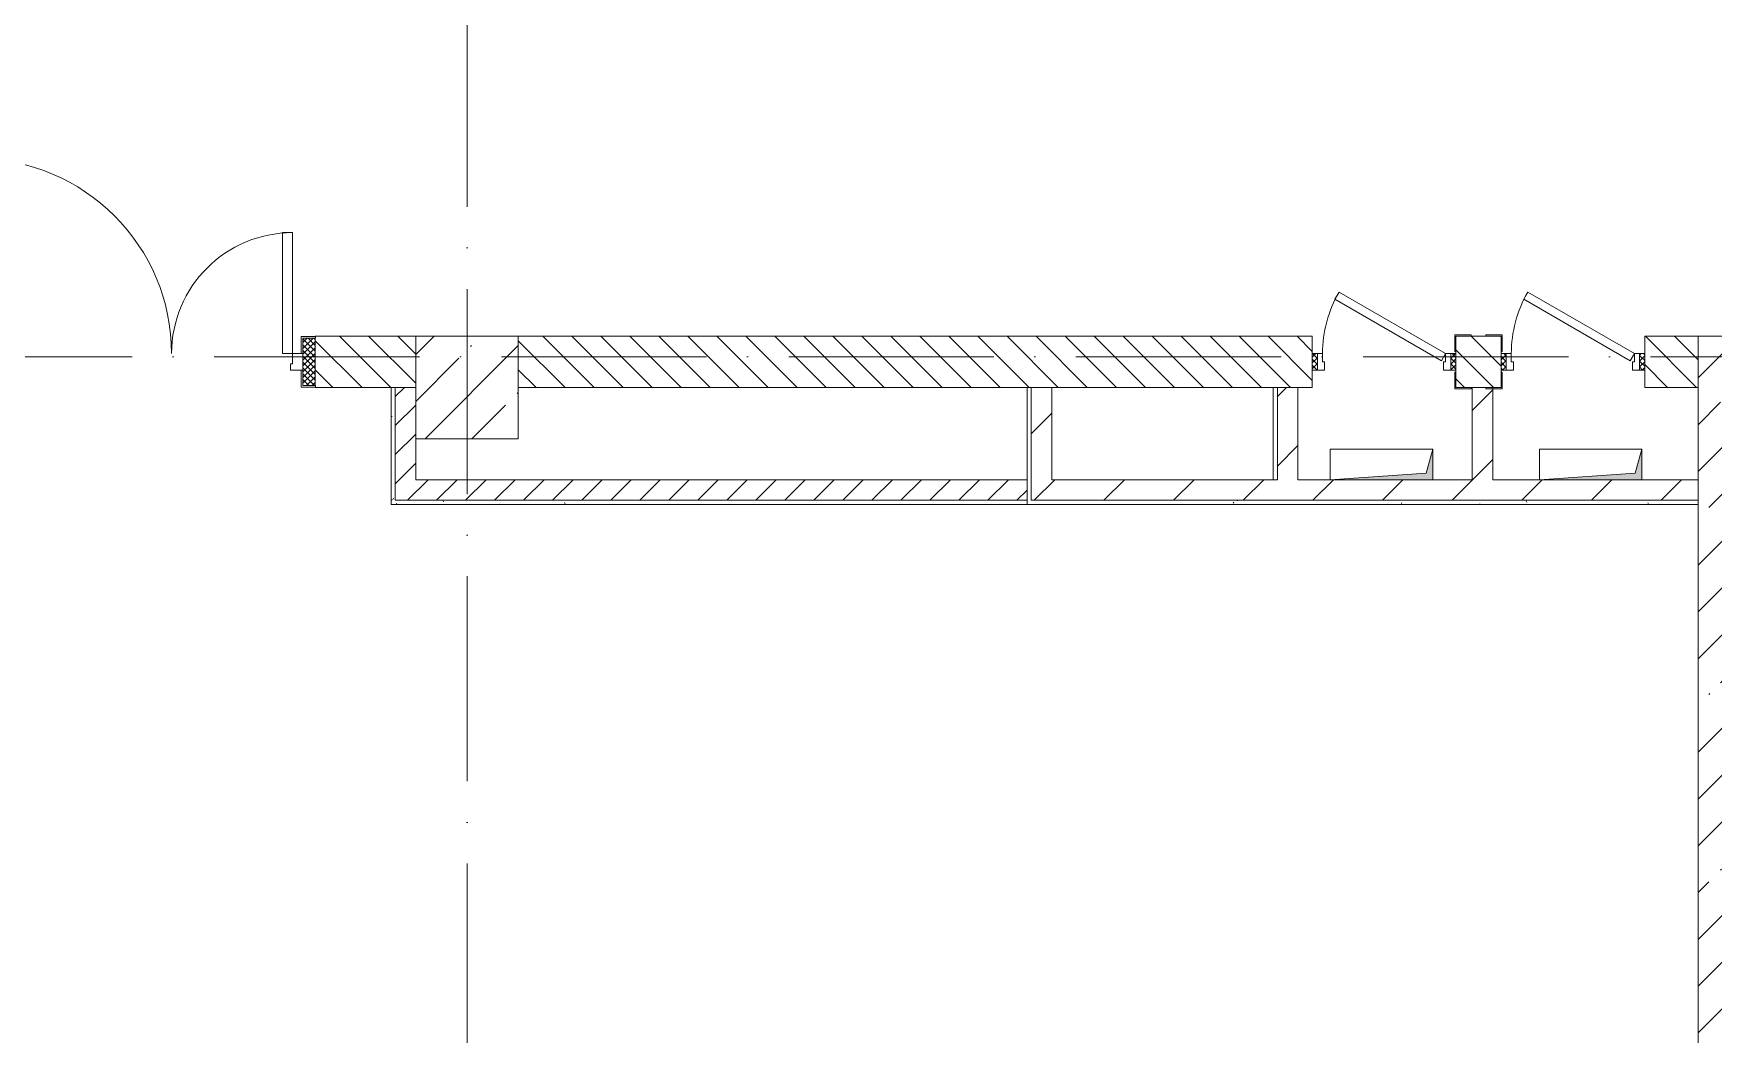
# Model space of a CAD drawing. Header units: millimetres. Extents: x -6467 to 106027, y -7090 to 195095.
# Drawn here: x 73037 to 81225, y 2677 to 7556 of the extents above; entities that cross this region are included whole.
import ezdxf

# ---------------------------------------------------------------- set-up
doc = ezdxf.new("R2010")
doc.units = ezdxf.units.MM
doc.linetypes.add('50_200_ШТРИХ_1Т_ш5_п1_п1_', pattern=[1400, 1000, -200, 0, -200])
for name, color, linetype, lineweight in [('A-DOOR', 7, 'Continuous', 9), ('A-DOOR-2', 7, 'Continuous', 5), ('A-DOOR-FRAM', 7, 'Continuous', 9), ('A-DOOR-FRAM-2', 7, 'Continuous', 5), ('A-WALL', 7, 'Continuous', 5), ('A-WALL-FNSH-1', 7, 'Continuous', 5), ('I-WALL', 7, 'Continuous', 5), ('S-COLS', 7, 'Continuous', 9), ('S-COLS-1', 7, 'Continuous', 5)]:
    doc.layers.add(name, color=color, linetype=linetype, lineweight=lineweight)
for name, color, linetype, lineweight, true_color in [('A-GENM-1', 7, 'Continuous', 9, 0xaaaaaa), ('A-GENM-2', 7, 'Continuous', 20, 0xaaaaaa), ('I-WALL-1', 7, 'Continuous', 5, 0x787878), ('M-EQPM-1', 7, 'Continuous', 9, 0xaaaaaa), ('M-EQPM-2', 7, 'Continuous', 9, 0xe2e2e2), ('Оси-3', 7, '50_200_ШТРИХ_1Т_ш5_п1_п1_', 9, 0xaaaaaa)]:
    doc.layers.add(name, color=color, linetype=linetype, lineweight=lineweight, true_color=true_color)
pattern_1 = [(45, (0, 0), (-169.7056, 169.7056), [])]
pattern_2 = [(0, (0, 0), (406.4, 101.6), [6.706, -298.094, 6.706, -298.094, -1625.6]), (0, (0, 0), (406.4, 101.6), [-609.6, 6.706, -602.894, 6.706, -298.094, -711.2]), (0, (0, 0), (406.4, 101.6), [-1524, 6.706, -196.494, 6.706, -501.294]), (120, (152.4, 50.8), (-291.18818, 301.15272), [6.706, -298.094, 6.706, -298.094, -1625.6]), (120, (152.4, 50.8), (-291.18818, 301.15272), [-609.6, 6.706, -602.894, 6.706, -298.094, -711.2]), (120, (152.4, 50.8), (-291.18818, 301.15272), [-1524, 6.706, -196.494, 6.706, -501.294]), (240, (203.2, 254), (-115.21182, -402.75272), [6.706, -298.094, 6.706, -298.094, -1625.6]), (240, (203.2, 254), (-115.21182, -402.75272), [-609.6, 6.706, -602.894, 6.706, -298.094, -711.2]), (240, (203.2, 254), (-115.21182, -402.75272), [-1524, 6.706, -196.494, 6.706, -501.294])]
pattern_3 = [(45, (0, 0), (-70.71068, 70.71068), [])]

# ---------------------------------------------------------------- blocks, each defined once
blk = doc.blocks.new('BSC_Колонна _Прямоугольная - 500х500-V70-АИ_План этажа Радиаторы_2')
at = {"layer": 'S-COLS-1'}
h = blk.add_hatch(dxfattribs=at)
h.set_pattern_fill('FP_98', color=256, style=0, pattern_type=2)
h.set_pattern_definition([(45, (-75150, -5831.04), (-228.0985, 228.0985), []), (45, (-74921.9, -5831.04), (-228.0985, 228.0985), [403.225, -80.645, 6.706, -73.939])])
h.paths.add_polyline_path([(-250, -250), (250, -250), (250, 250), (-250, 250)])
for p, q in [((250, 250), (-250, 250)), ((-250, 250), (-250, -250)), ((250, -250), (250, 250)), ((-250, -250), (250, -250))]:
    blk.add_line(p, q, dxfattribs=at)
blk = doc.blocks.new('Канал вертикальный прямоугольный - Шахта - значок проема-24087324-АИ_План этажа Радиаторы_2')
at = {"layer": 'M-EQPM-2'}
blk.add_hatch(color=256, dxfattribs=at).paths.add_polyline_path([(-250, 75), (-250, -75), (-217.5, 42.5), (250, 75)])
at = {"layer": 'M-EQPM-1'}
for p, q in [((-250, -75), (-250, 75)), ((-250, 75), (250, 75)), ((-217.5, 42.5), (-250, -75)), ((-217.5, 42.5), (250, 75)), ((250, 75), (250, -75)), ((250, -75), (-250, -75))]:
    blk.add_line(p, q, dxfattribs=at)
blk = doc.blocks.new('110_Дверь_СКБ_1Ст_Внутренняя - ДОО_Д-22_Дв_700x2100h_Технический шкаф ЭОМ и СС EI30-25217176-АИ_План этажа Радиаторы_2')
at = {"layer": 'A-DOOR-2'}
h = blk.add_hatch(dxfattribs=at)
h.set_pattern_fill('FP_232', color=256, style=0, pattern_type=2)
h.set_pattern_definition([(135, (1951.41, 189.685), (-14.14214, -14.14214), []), (225, (1951.41, 189.685), (14.14214, -14.14214), [])])
h.paths.add_polyline_path([(362.5, -40), (362.5, 40), (337.5, 40), (337.5, -40)])
at = {"layer": 'A-DOOR-FRAM-2'}
h = blk.add_hatch(dxfattribs=at)
h.set_pattern_fill('FP_233', color=256, style=0, pattern_type=2)
h.set_pattern_definition([(45, (-171.384, 189.685), (-14.1421, 14.1421), []), (135, (-171.384, 189.685), (-14.1421, -14.1421), [])])
h.paths.add_polyline_path([(-312.5, -40), (-312.5, 40), (-337.5, 40), (-337.5, -40)])
at = {"layer": 'A-DOOR'}
for p, q in [((-207.1, 340), (-227.1, 305.4)), ((312.5, 40), (-207.1, 340)), ((-227.1, 305.4), (292.5, 5.4)), ((292.5, 5.4), (312.5, 40))]:
    blk.add_line(p, q, dxfattribs=at)
at = {"layer": 'A-DOOR-2'}
blk.add_arc((312.5, 40), 600, 150, 180, dxfattribs=at)
at = {"layer": 'A-DOOR-FRAM'}
for p, q in [((-312.5, 40), (-337.5, 40)), ((-337.5, 40), (-337.5, -40)), ((-287.5, 40), (-312.5, 40)), ((-312.5, 40), (-312.5, -40)), ((-312.5, -40), (-312.5, 40)), ((-287.5, 0), (-287.5, 40)), ((-277.5, 0), (-287.5, 0)), ((-277.5, -40), (-277.5, 0)), ((312.5, 0), (302.5, 0)), ((302.5, 0), (302.5, -40)), ((312.5, 40), (312.5, 0)), ((337.5, 40), (312.5, 40)), ((337.5, -40), (337.5, 40)), ((362.5, 40), (337.5, 40)), ((337.5, 40), (337.5, -40)), ((362.5, -40), (362.5, 40)), ((-337.5, -40), (-312.5, -40)), ((-312.5, -40), (-277.5, -40)), ((302.5, -40), (337.5, -40)), ((337.5, -40), (362.5, -40))]:
    blk.add_line(p, q, dxfattribs=at)
blk = doc.blocks.new('110_Дверь_СКБ_2Ст_Наружная1 - СОШ_Д-07_1760_1440_х2400мм_Все учебные помещения_ читальные залы_EIW30-25551088-АИ_План этажа Радиаторы_2')
at = {"layer": 'A-DOOR-2'}
h = blk.add_hatch(dxfattribs=at)
h.set_pattern_fill('FP_120', color=256, style=0, pattern_type=2)
h.set_pattern_definition([(135, (1456.41, 189.685), (-14.14214, -14.14214), []), (225, (1456.41, 189.685), (14.14214, -14.14214), [])])
h.paths.add_polyline_path([(899.5, -115), (899.5, 115), (839.5, 115), (839.5, -115)])
at = {"layer": 'A-DOOR-FRAM-2'}
h = blk.add_hatch(dxfattribs=at)
h.set_pattern_fill('FP_121', color=256, style=0, pattern_type=2)
h.set_pattern_definition([(45, (-666.384, 189.685), (-14.1421, 14.1421), []), (135, (-666.384, 189.685), (-14.1421, -14.1421), [])])
h.paths.add_polyline_path([(-800.5, -115), (-800.5, 115), (-860.5, 115), (-860.5, -115)])
at = {"layer": 'A-DOOR'}
for p, q in [((-750.5, 990), (-750.5, 40)), ((-700.5, 990), (-750.5, 990)), ((-700.5, 40), (-700.5, 990)), ((789.5, 630), (739.5, 630)), ((739.5, 630), (739.5, 40)), ((789.5, 40), (789.5, 630)), ((-750.5, 40), (-700.5, 40)), ((739.5, 40), (789.5, 40))]:
    blk.add_line(p, q, dxfattribs=at)
at = {"layer": 'A-DOOR-2'}
for p, q in [((-792.5, 123), (-862.5, 123)), ((-862.5, 123), (-862.5, 115)), ((-862.5, 115), (-800.5, 115)), ((-800.5, 115), (-800.5, 40)), ((-792.5, 40), (-792.5, 123)), ((901.5, 123), (831.5, 123)), ((831.5, 123), (831.5, 40)), ((839.5, 40), (839.5, 115)), ((839.5, 115), (901.5, 115)), ((901.5, 115), (901.5, 123)), ((-800.5, 40), (-792.5, 40)), ((831.5, 40), (839.5, 40)), ((-792.5, -40), (-800.5, -40)), ((-800.5, -40), (-800.5, -115)), ((-792.5, -123), (-792.5, -40)), ((839.5, -40), (831.5, -40)), ((831.5, -40), (831.5, -123)), ((839.5, -115), (839.5, -40)), ((-862.5, -115), (-862.5, -123)), ((-800.5, -115), (-862.5, -115)), ((-862.5, -123), (-792.5, -123)), ((831.5, -123), (901.5, -123)), ((901.5, -115), (839.5, -115)), ((901.5, -123), (901.5, -115))]:
    blk.add_line(p, q, dxfattribs=at)
for centre, radius, start, end in [((-750.5, 40), 950, 0, 90), ((789.5, 40), 590, 90, 180)]:
    blk.add_arc(centre, radius, start, end, dxfattribs=at)
at = {"layer": 'A-DOOR-FRAM'}
for p, q in [((-800.5, 115), (-860.5, 115)), ((-860.5, 115), (-860.5, -115)), ((-800.5, -115), (-800.5, 115)), ((899.5, 115), (839.5, 115)), ((839.5, 115), (839.5, -115)), ((899.5, -115), (899.5, 115)), ((-750.5, 40), (-800.5, 40)), ((-800.5, 40), (-800.5, -40)), ((-750.5, -10), (-750.5, 40)), ((789.5, 40), (789.5, -10)), ((839.5, 40), (789.5, 40)), ((839.5, -40), (839.5, 40)), ((-800.5, -40), (-740.5, -40)), ((-740.5, -10), (-750.5, -10)), ((-740.5, -40), (-740.5, -10)), ((789.5, -10), (779.5, -10)), ((779.5, -10), (779.5, -40)), ((779.5, -40), (839.5, -40)), ((-860.5, -115), (-800.5, -115)), ((839.5, -115), (899.5, -115))]:
    blk.add_line(p, q, dxfattribs=at)
blk = doc.blocks.new('Фахверк _газобетон торцы_721 - Фахверк _газобетон торцы_-25914238-АИ_План этажа Радиаторы_2')
at = {"layer": 'A-GENM-2'}
for p, q in [((14515, 11134.7), (14434, 11134.7)), ((14434, 11134.7), (14434, 11053.7)), ((14434, 11053.7), (14440, 11053.7)), ((14440, 11053.7), (14440, 11128.7)), ((14440, 11128.7), (14515, 11128.7)), ((14515, 11128.7), (14515, 11134.7)), ((14440, 10953.7), (14434, 10953.7)), ((14434, 10953.7), (14434, 10872.7)), ((14440, 10878.7), (14440, 10953.7)), ((14434, 10872.7), (14515, 10872.7)), ((14515, 10878.7), (14440, 10878.7)), ((14515, 10872.7), (14515, 10878.7))]:
    blk.add_line(p, q, dxfattribs=at)
blk = doc.blocks.new('Фахверк _газобетон торцы_778 - Фахверк _газобетон торцы_-25914258-АИ_План этажа Радиаторы_2')
at = {"layer": 'A-GENM-2'}
for p, q in [((88426, 11134.7), (88345, 11134.7)), ((88345, 11134.7), (88345, 11128.7)), ((88345, 11128.7), (88420, 11128.7)), ((88420, 11128.7), (88420, 11053.7)), ((88420, 11053.7), (88426, 11053.7)), ((88426, 11053.7), (88426, 11134.7)), ((88420, 10953.7), (88420, 10878.7)), ((88426, 10953.7), (88420, 10953.7)), ((88426, 10872.7), (88426, 10953.7)), ((88420, 10878.7), (88345, 10878.7)), ((88345, 10878.7), (88345, 10872.7)), ((88345, 10872.7), (88426, 10872.7))]:
    blk.add_line(p, q, dxfattribs=at)

msp = doc.modelspace()

# ---------------------------------------------------------------- hatches: boundary and pattern name
at = {"layer": 'A-WALL'}
h = msp.add_hatch(dxfattribs=at)
h.set_pattern_fill('FP_1', color=256, style=0, pattern_type=2)
h.set_pattern_definition([(45, (0, 0), (-228.0985, 228.0985), []), (45, (228.1, 0), (-228.0985, 228.0985), [403.225, -80.645, 6.706, -73.939])])
h.paths.add_polyline_path([(81391.3, -1419), (81400, -1419), (81400, 6081), (81150, 6081), (81150, -1419)])
at = {"layer": 'I-WALL'}
h = msp.add_hatch(dxfattribs=at)
h.set_pattern_fill('FP_2', color=256, style=0, pattern_type=2)
h.set_pattern_definition([(135, (0, 0), (-70.71068, -70.71068), [])])
h.paths.add_polyline_path([(80895.3, 5831), (81150, 5831), (81150, 6081), (80890, 6081), (80890, 5831)])
h.paths.add_polyline_path([(79234.3, 5831), (79270, 5831), (79270, 6081), (75400, 6081), (75400, 5831), (79200, 5831)])
h.paths.add_polyline_path([(80050, 5831), (80190, 5831), (80190, 6081), (79970, 6081), (79970, 5831)])
h.paths.add_polyline_path([(74412, 5831), (74900, 5833), (74900, 6081), (74412, 6079), (74410, 5831)])
h.paths.add_polyline_path([(72648, 5831), (72648, 5833), (72648, 6081), (72400, 6081), (72400, 5831), (72590.4, 5831)])
h.paths.add_polyline_path([(71900, 5831), (71900, 6081), (71850, 6081), (71850, 5831)])
h.paths.add_polyline_path([(71350, 5831), (71350, 6081), (68850, 6081), (68850, 5831), (69268.4, 5831)])
h.paths.add_polyline_path([(62850, 5831), (63638, 5833), (63638, 6081), (62850, 6079), (62850, 5833)])
h.paths.add_polyline_path([(65402, 5831), (68350, 5831), (68350, 6081), (65402, 6079), (65400, 5831)])
h.paths.add_polyline_path([(62350, 5831), (62350, 6081), (59850, 6081), (59850, 5831)])
h.paths.add_polyline_path([(58910, 5831), (59350, 5831), (59350, 6081), (56302, 6079), (56302, 5831), (58350, 5831)])
h.paths.add_polyline_path([(54538, 5831), (54538, 5833), (54538, 6081), (53850, 6079), (53850, 5831)])
h.paths.add_polyline_path([(51770, 5831), (53350, 5831), (53350, 6081), (50850, 6081), (50850, 5831), (51750, 5831)])
h = msp.add_hatch(dxfattribs=at)
h.set_pattern_fill('FP_4', color=256, style=0, pattern_type=2)
h.set_pattern_definition(pattern_3)
h.paths.add_polyline_path([(74800, 5381), (74900, 5381), (74900, 5831), (74800, 5831), (74800, 5581)])
h = msp.add_hatch(dxfattribs=at)
h.set_pattern_fill('FP_5', color=256, style=0, pattern_type=2)
h.set_pattern_definition(pattern_1)
h.paths.add_polyline_path([(78000, 5381), (78000, 5831), (77900, 5831), (77900, 5381)])
h = msp.add_hatch(dxfattribs=at)
h.set_pattern_fill('FP_5', color=256, style=0, pattern_type=2)
h.set_pattern_definition(pattern_1)
h.paths.add_polyline_path([(79200, 5381), (79200, 5831), (79100, 5831), (79100, 5381)])
h = msp.add_hatch(dxfattribs=at)
h.set_pattern_fill('FP_5', color=256, style=0, pattern_type=2)
h.set_pattern_definition(pattern_1)
h.paths.add_polyline_path([(80050, 5381), (80150, 5381), (80150, 5831), (80050, 5831)])
h = msp.add_hatch(dxfattribs=at)
h.set_pattern_fill('FP_4', color=256, style=0, pattern_type=2)
h.set_pattern_definition(pattern_3)
h.paths.add_polyline_path([(77880, 5281), (77880, 5381), (74800, 5381), (74800, 5281), (75912.4, 5281)])
h = msp.add_hatch(dxfattribs=at)
h.set_pattern_fill('FP_5', color=256, style=0, pattern_type=2)
h.set_pattern_definition(pattern_1)
h.paths.add_polyline_path([(79080, 5281), (79100, 5281), (79100, 5381), (77900, 5381), (77900, 5281)])
h = msp.add_hatch(dxfattribs=at)
h.set_pattern_fill('FP_5', color=256, style=0, pattern_type=2)
h.set_pattern_definition(pattern_1)
h.paths.add_polyline_path([(81150, 5281), (81150, 5381), (79100, 5381), (79100, 5281), (79234.3, 5281)])
at = {"layer": 'I-WALL-1'}
h = msp.add_hatch(dxfattribs=at)
h.set_pattern_fill('FP_3', color=256, style=0, pattern_type=2)
h.set_pattern_definition(pattern_2)
h.paths.add_polyline_path([(74800, 5281), (74800, 5831), (74780, 5831), (74780, 5281)])
h = msp.add_hatch(dxfattribs=at)
h.set_pattern_fill('FP_3', color=256, style=0, pattern_type=2)
h.set_pattern_definition(pattern_2)
h.paths.add_polyline_path([(77900, 5281), (77900, 5831), (77880, 5831), (77880, 5281)])
h = msp.add_hatch(dxfattribs=at)
h.set_pattern_fill('FP_3', color=256, style=0, pattern_type=2)
h.set_pattern_definition(pattern_2)
h.paths.add_polyline_path([(79100, 5381), (79100, 5831), (79080, 5831), (79080, 5381)])
h = msp.add_hatch(dxfattribs=at)
h.set_pattern_fill('FP_3', color=256, style=0, pattern_type=2)
h.set_pattern_definition(pattern_2)
h.paths.add_polyline_path([(77880, 5261), (77880, 5281), (74780, 5281), (74780, 5261), (75912.4, 5261)])
h = msp.add_hatch(dxfattribs=at)
h.set_pattern_fill('FP_3', color=256, style=0, pattern_type=2)
h.set_pattern_definition(pattern_2)
h.paths.add_polyline_path([(79080, 5261), (79080, 5281), (77880, 5281), (77880, 5261)])
h = msp.add_hatch(dxfattribs=at)
h.set_pattern_fill('FP_3', color=256, style=0, pattern_type=2)
h.set_pattern_definition(pattern_2)
h.paths.add_polyline_path([(81150, 5261), (81150, 5281), (79080, 5281), (79080, 5261), (79234.3, 5261)])

# ---------------------------------------------------------------- linework, layer by layer
at = {"layer": 'A-WALL'}
for p, q in [((74900, 6081), (74410, 6081)), ((79270, 6081), (75400, 6081)), ((79270, 5996), (79270, 6081)), ((80190, 6081), (79970, 6081)), ((79970, 6081), (79970, 5996)), ((80190, 5996), (80190, 6081)), ((81695, 6081), (80890, 6081)), ((80890, 6081), (80890, 5996)), ((81150, 6081), (81150, -1419)), ((79270, 5831), (79270, 5916)), ((79970, 5916), (79970, 5831)), ((80190, 5831), (80190, 5916)), ((80890, 5916), (80890, 5831)), ((74410, 5831), (74780, 5831)), ((74800, 5281), (74800, 5831)), ((75400, 5831), (79270, 5831)), ((77900, 5831), (77900, 5281)), ((79100, 5831), (79100, 5381)), ((80190, 5831), (79970, 5831)), ((80890, 5831), (81150, 5831)), ((79080, 5381), (79100, 5381)), ((77880, 5281), (74800, 5281)), ((77900, 5281), (81150, 5281))]:
    msp.add_line(p, q, dxfattribs=at)
at = {"layer": 'A-WALL-FNSH-1'}
for p, q in [((74780, 5831), (74780, 5261)), ((74900, 5831), (74780, 5831)), ((77880, 5261), (77880, 5831)), ((78000, 5381), (78000, 5831)), ((79080, 5831), (79080, 5381)), ((79200, 5381), (79200, 5831)), ((80050, 5831), (80050, 5381)), ((80150, 5381), (80150, 5831)), ((74900, 5381), (74900, 5581)), ((77880, 5381), (74900, 5381)), ((79080, 5381), (78000, 5381)), ((79356.7, 5381), (79200, 5381)), ((80050, 5381), (79856.7, 5381)), ((80376.7, 5381), (80150, 5381)), ((81150, 5381), (80876.7, 5381)), ((74780, 5261), (81150, 5261))]:
    msp.add_line(p, q, dxfattribs=at)
at = {"layer": 'Оси-3'}
for p, q in [((75150, -5889.7), (75150, 11717)), ((90318.8, 5981), (-5267.3, 5981))]:
    msp.add_line(p, q, dxfattribs=at)

# ---------------------------------------------------------------- block references
at = {"layer": 'A-DOOR-2'}
for name, p in [('110_Дверь_СКБ_2Ст_Наружная1 - СОШ_Д-07_1760_1440_х2400мм_Все учебные помещения_ читальные залы_EIW30-25551088-АИ_План этажа Радиаторы_2', (73510.5, 5956)), ('110_Дверь_СКБ_1Ст_Внутренняя - ДОО_Д-22_Дв_700x2100h_Технический шкаф ЭОМ и СС EI30-25217176-АИ_План этажа Радиаторы_2', (79607.5, 5956)), ('110_Дверь_СКБ_1Ст_Внутренняя - ДОО_Д-22_Дв_700x2100h_Технический шкаф ЭОМ и СС EI30-25217176-АИ_План этажа Радиаторы_2', (80527.5, 5956))]:
    msp.add_blockref(name, p, dxfattribs=at)
at = {"layer": 'A-GENM-1', "rotation": 180}
for name, p in [('Фахверк _газобетон торцы_778 - Фахверк _газобетон торцы_-25914258-АИ_План этажа Радиаторы_2', (168390, 16959.8)), ('Фахверк _газобетон торцы_721 - Фахверк _газобетон торцы_-25914238-АИ_План этажа Радиаторы_2', (94630, 16959.8))]:
    msp.add_blockref(name, p, dxfattribs=at)
at = {"layer": 'M-EQPM-1', "rotation": 180}
for p in [(79606.7, 5456), (80626.7, 5456)]:
    msp.add_blockref('Канал вертикальный прямоугольный - Шахта - значок проема-24087324-АИ_План этажа Радиаторы_2', p, dxfattribs=at)
at = {"layer": 'S-COLS'}
msp.add_blockref('BSC_Колонна _Прямоугольная - 500х500-V70-АИ_План этажа Радиаторы_2', (75150, 5831), dxfattribs=at)

doc.saveas('drawing.dxf')
